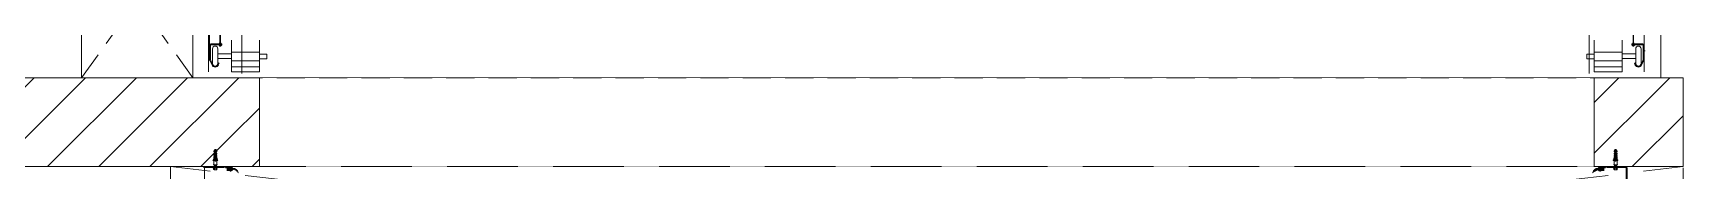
# Model space of a CAD drawing. Header units: millimetres. Extents: x -162958 to 167200, y -450 to 146301.
# Drawn here: x 138740 to 142450, y 127290 to 127578 of the extents above; entities that cross this region are included whole.
import ezdxf

# ---------------------------------------------------------------- set-up
doc = ezdxf.new("R2010")
doc.units = ezdxf.units.MM
for name, pattern in [('Xr_MB nha xuong CM2$0$HIDDEN', [9.525, 6.35, -3.175]), ('Xr_MB nha xuong CM2$0$HIDDENX2', [0.75, 0.5, -0.25]), ('Xr_MB nha xuong CM2$0$Xr_MB nha xuong + VP$0$HIDDENX2', [0.75, 0.5, -0.25])]:
    doc.linetypes.add(name, pattern=pattern)
for name, color, linetype, lineweight in [('Xr_MB nha xuong CM2$0$147CUA', 147, 'Continuous', 5), ('Xr_MB nha xuong CM2$0$A-Solid-Wall H', 9, 'Continuous', 18), ('Xr_MB nha xuong CM2$0$A-Solid-WallC', 2, 'Continuous', 5), ('Xr_MB nha xuong CM2$0$CJSC.11-Khuat', 152, 'Xr_MB nha xuong CM2$0$HIDDENX2', 5), ('Xr_MB nha xuong CM2$0$CJSC.3-Net thay', 140, 'Continuous', 5), ('Xr_MB nha xuong CM2$0$CJSC.8-Cua', 15, 'Continuous', 5), ('Xr_MB nha xuong CM2$0$Xr_MB nha xuong + VP$0$CJSC.11-Khuat', 169, 'Xr_MB nha xuong CM2$0$Xr_MB nha xuong + VP$0$HIDDENX2', 5)]:
    doc.layers.add(name, color=color, linetype=linetype, lineweight=lineweight)

# ---------------------------------------------------------------- blocks, each defined once
blk = doc.blocks.new('Xr_MB nha xuong CM2$0$YQ0321115859')
at = {"layer": 'Xr_MB nha xuong CM2$0$147CUA'}
h = blk.add_hatch(color=0, dxfattribs=at)
edge = h.paths.add_edge_path()
edge.add_ellipse((-1509.4, -192.3), major_axis=(0.174, -0.174), ratio=1, start_angle=250.2249, end_angle=310.7644, ccw=False)
edge.add_ellipse((-1514.1, -194.5), major_axis=(3.48, -3.48), ratio=1, start_angle=70.2249, end_angle=144.1619)
edge.add_line((-1514.9, -189.6), (-1521.8, -190.2))
edge.add_ellipse((-1521.7, -190.5), major_axis=(0.174, -0.174), ratio=1, start_angle=139.6522, end_angle=225)
edge.add_line((-1522, -190.5), (-1522, -194.9))
edge.add_ellipse((-1521.7, -194.9), major_axis=(-0.174, -0.174), ratio=1, start_angle=315, end_angle=405)
edge.add_line((-1521.7, -195.1), (-1519.3, -195.1))
edge.add_ellipse((-1519.3, -194.9), major_axis=(0.174, -0.174), ratio=1, start_angle=315, end_angle=405)
edge.add_line((-1519, -194.9), (-1519, -194.4))
edge.add_ellipse((-1519.3, -194.4), major_axis=(-0.174, -0.174), ratio=1, start_angle=135, end_angle=225)
edge.add_line((-1519.3, -194.2), (-1519.8, -194.2))
edge.add_ellipse((-1519.8, -193.9), major_axis=(-0.174, -0.174), ratio=1, start_angle=-45, end_angle=45, ccw=False)
edge.add_line((-1520, -193.9), (-1520, -192.4))
edge.add_ellipse((-1519.8, -192.4), major_axis=(-0.174, -0.174), ratio=1, start_angle=260.8447, end_angle=315, ccw=False)
edge.add_line((-1519.9, -192.2), (-1519.9, -192.1))
edge.add_line((-1519.9, -192.1), (-1514.5, -192.1))
edge.add_ellipse((-1514.5, -195.1), major_axis=(-2.09, -2.09), ratio=1, start_angle=45, end_angle=225, ccw=False)
edge.add_line((-1514.5, -198), (-1521.1, -198))
edge.add_ellipse((-1521.1, -200.5), major_axis=(-1.74, -1.74), ratio=1, start_angle=225, end_angle=239.0362)
edge.add_line((-1521.7, -198.1), (-1521.8, -199.3))
edge.add_ellipse((-1521.4, -199.4), major_axis=(0.278, -0.278), ratio=1, start_angle=219.3803, end_angle=315.8206)
edge.add_line((-1521.4, -199.8), (-1514.3, -199.7))
edge.add_ellipse((-1514.2, -194.7), major_axis=(3.48, -3.48), ratio=1, start_angle=314.3325, end_angle=385.9533)
edge.add_ellipse((-1509.1, -196.5), major_axis=(0.348, -0.348), ratio=1, start_angle=132.939, end_angle=208.9865, ccw=False)
edge.add_ellipse((-1508.6, -184.1), major_axis=(8.41, -8.41), ratio=1, start_angle=312.939, end_angle=390.5615)
edge.add_ellipse((-1497.4, -186.1), major_axis=(-0.696, -0.696), ratio=1, start_angle=61.1737, end_angle=339.5363)
edge.add_ellipse((-1508.6, -180.8), major_axis=(8.35, -8.35), ratio=1, start_angle=-49.2356, end_angle=15.7626, ccw=False)
h = blk.add_hatch(color=0, dxfattribs=at)
edge = h.paths.add_edge_path()
edge.add_ellipse((1560.4, -192.3), major_axis=(0.174, -0.174), ratio=1, start_angle=319.2356, end_angle=379.7751)
edge.add_ellipse((1565.1, -194.5), major_axis=(-3.48, -3.48), ratio=1, start_angle=215.8381, end_angle=289.7751, ccw=False)
edge.add_line((1565.9, -189.6), (1572.7, -190.2))
edge.add_ellipse((1572.7, -190.5), major_axis=(0.174, -0.174), ratio=1, start_angle=45, end_angle=130.3478, ccw=False)
edge.add_line((1573, -190.5), (1573, -194.9))
edge.add_ellipse((1572.7, -194.9), major_axis=(0.174, -0.174), ratio=1, start_angle=-45, end_angle=45, ccw=False)
edge.add_line((1572.7, -195.1), (1570.3, -195.1))
edge.add_ellipse((1570.3, -194.9), major_axis=(-0.174, -0.174), ratio=1, start_angle=-45, end_angle=45, ccw=False)
edge.add_line((1570, -194.9), (1570, -194.4))
edge.add_ellipse((1570.3, -194.4), major_axis=(0.174, -0.174), ratio=1, start_angle=135, end_angle=225, ccw=False)
edge.add_line((1570.3, -194.2), (1570.8, -194.2))
edge.add_ellipse((1570.8, -193.9), major_axis=(0.174, -0.174), ratio=1, start_angle=315, end_angle=405)
edge.add_line((1571, -193.9), (1571, -192.4))
edge.add_ellipse((1570.8, -192.4), major_axis=(0.174, -0.174), ratio=1, start_angle=45, end_angle=99.1553)
edge.add_line((1570.9, -192.2), (1570.9, -192.1))
edge.add_line((1570.9, -192.1), (1565.5, -192.1))
edge.add_ellipse((1565.5, -195.1), major_axis=(-2.09, -2.09), ratio=1, start_angle=225, end_angle=405)
edge.add_line((1565.5, -198), (1572.1, -198))
edge.add_ellipse((1572.1, -200.5), major_axis=(-1.74, -1.74), ratio=1, start_angle=210.9638, end_angle=225, ccw=False)
edge.add_line((1572.7, -198.1), (1572.8, -199.3))
edge.add_ellipse((1572.4, -199.4), major_axis=(-0.278, -0.278), ratio=1, start_angle=44.1794, end_angle=140.6197, ccw=False)
edge.add_line((1572.4, -199.8), (1565.2, -199.7))
edge.add_ellipse((1565.2, -194.7), major_axis=(-3.48, -3.48), ratio=1, start_angle=-25.9533, end_angle=45.6675, ccw=False)
edge.add_ellipse((1560.1, -196.5), major_axis=(-0.348, -0.348), ratio=1, start_angle=151.0135, end_angle=227.061)
edge.add_ellipse((1559.6, -184.1), major_axis=(-8.41, -8.41), ratio=1, start_angle=-30.5615, end_angle=47.061, ccw=False)
edge.add_ellipse((1548.4, -186.1), major_axis=(0.696, -0.696), ratio=1, start_angle=20.4637, end_angle=298.8263, ccw=False)
edge.add_ellipse((1559.6, -180.8), major_axis=(8.35, -8.35), ratio=1, start_angle=254.2374, end_angle=319.2356)
at = {"layer": 'Xr_MB nha xuong CM2$0$147CUA', "color": 0}
for p, q in [((-1572.5, -102.9), (-1572.5, -197)), ((1623.5, -102.9), (1623.5, -197)), ((-1574.5, -197), (-1574.5, -120.3)), ((-1571.6, -198), (-1529.8, -198)), ((-1571.6, -200), (-1529.8, -200)), ((-1553.8, -213.8), (-1553.2, -213.5)), ((-1551.7, -204.3), (-1552.4, -204.3)), ((-1551.7, -206.3), (-1552.4, -204.3)), ((-1551.7, -204.3), (-1544.9, -204.3)), ((-1551.7, -212.5), (-1551.7, -204.3)), ((-1551.7, -222.4), (-1551.7, -220.9)), ((-1549.7, -222.9), (-1551.7, -222.4)), ((-1551.2, -198.5), (-1550.5, -198)), ((-1551.2, -198.5), (-1550.5, -199)), ((-1550.1, -198.7), (-1551.2, -198.5)), ((-1551.2, -200.3), (-1550.5, -199.8)), ((-1551.2, -200.3), (-1550.5, -200.8)), ((-1550.1, -200.5), (-1551.2, -200.3)), ((-1551.2, -202), (-1550.5, -201.5)), ((-1551.2, -202), (-1550.5, -202.5)), ((-1550.1, -202.2), (-1551.2, -202)), ((-1551.2, -203.7), (-1550.5, -203.2)), ((-1551.2, -203.7), (-1550.5, -204.2)), ((-1550.1, -203.9), (-1551.2, -203.7)), ((-1551, -220.9), (-1549.7, -220.9)), ((-1550.7, -218.6), (-1550.7, -214.7)), ((-1549.7, -218.8), (-1550.7, -218.6)), ((-1550.5, -197.7), (-1550.5, -198)), ((-1546.5, -199), (-1550.5, -198)), ((-1550.5, -199), (-1550.5, -199.8)), ((-1546.5, -200), (-1550.5, -199)), ((-1546.5, -200.8), (-1550.5, -199.8)), ((-1550.5, -200.8), (-1550.5, -201.5)), ((-1546.5, -201.7), (-1550.5, -200.8)), ((-1546.5, -202.5), (-1550.5, -201.5)), ((-1550.5, -202.5), (-1550.5, -203.2)), ((-1546.5, -203.5), (-1550.5, -202.5)), ((-1546.5, -204.2), (-1550.5, -203.2)), ((-1549.7, -220.9), (-1549.7, -218.8)), ((-1545.8, -199.5), (-1549, -198.9)), ((-1545.8, -201.3), (-1549, -200.7)), ((-1545.8, -203), (-1549, -202.4)), ((-1549, -212.5), (-1547.6, -212.5)), ((-1549, -212.5), (-1549, -238.4)), ((-1547.6, -212.5), (-1547.6, -238.4)), ((-1546.9, -218.8), (-1545.9, -218.6)), ((-1546.9, -220.9), (-1546.9, -218.8)), ((-1545.6, -220.9), (-1546.9, -220.9)), ((-1546.9, -222.9), (-1544.9, -222.4)), ((-1546.5, -199), (-1546.5, -197.7)), ((-1545.8, -199.5), (-1546.5, -199)), ((-1545.8, -199.5), (-1546.5, -200)), ((-1546.5, -200.8), (-1546.5, -200)), ((-1545.8, -201.3), (-1546.5, -200.8)), ((-1545.8, -201.3), (-1546.5, -201.7)), ((-1546.5, -202.5), (-1546.5, -201.7)), ((-1545.8, -203), (-1546.5, -202.5)), ((-1545.8, -203), (-1546.5, -203.5)), ((-1546.5, -204.2), (-1546.5, -203.5)), ((-1545.9, -218.6), (-1545.9, -214.7)), ((-1544.9, -212.5), (-1544.9, -204.3)), ((-1544.9, -206.3), (-1544.2, -204.3)), ((-1544.9, -204.3), (-1544.2, -204.3)), ((-1544.9, -222.4), (-1544.9, -220.9)), ((-1543.4, -213.5), (-1542.8, -213.8)), ((-1522.2, -196.2), (-1529.2, -198)), ((-1521.7, -198.1), (-1528.7, -199.9)), ((-1522, -194.9), (-1522, -190.5)), ((-1521.8, -199.3), (-1521.7, -198.1)), ((-1521.7, -195.1), (-1519.3, -195.1)), ((-1514.5, -196.1), (-1521.1, -196.1)), ((-1514.5, -198), (-1521.1, -198)), ((-1520, -193.9), (-1520, -192.4)), ((-1519.9, -192.1), (-1519.9, -194.1)), ((-1514.5, -192.1), (-1519.9, -192.1)), ((-1514.5, -194.1), (-1519.9, -194.1)), ((-1519.8, -192.2), (-1514.1, -192.2)), ((-1519.3, -194.2), (-1519.8, -194.2)), ((-1519, -194.9), (-1519, -194.4)), ((-1500, -200), (-1500, -300)), ((1500, -200), (1500, -300)), ((1570.8, -192.2), (1565.1, -192.2)), ((1565.5, -192.1), (1570.9, -192.1)), ((1565.5, -194.1), (1570.9, -194.1)), ((1565.5, -196.1), (1572.1, -196.1)), ((1565.5, -198), (1572.1, -198)), ((1570, -194.9), (1570, -194.4)), ((1570.3, -194.2), (1570.8, -194.2)), ((1572.7, -195.1), (1570.3, -195.1)), ((1570.9, -192.1), (1570.9, -194.1)), ((1571, -193.9), (1571, -192.4)), ((1572.7, -198.1), (1579.7, -199.9)), ((1572.8, -199.3), (1572.7, -198.1)), ((1573, -194.9), (1573, -190.5)), ((1573.1, -196.2), (1580.2, -198)), ((1622.5, -198), (1580.8, -198)), ((1622.5, -200), (1580.8, -200)), ((1594.4, -213.5), (1593.8, -213.8)), ((1595.9, -206.3), (1595.2, -204.3)), ((1595.9, -204.3), (1595.2, -204.3)), ((1602.7, -204.3), (1595.9, -204.3)), ((1595.9, -212.5), (1595.9, -204.3)), ((1595.9, -222.4), (1595.9, -220.9)), ((1597.9, -222.9), (1595.9, -222.4)), ((1596.5, -220.9), (1597.9, -220.9)), ((1596.8, -199.5), (1600, -198.9)), ((1596.8, -199.5), (1597.5, -199)), ((1596.8, -199.5), (1597.5, -200)), ((1596.8, -201.3), (1600, -200.7)), ((1596.8, -201.3), (1597.5, -200.8)), ((1596.8, -201.3), (1597.5, -201.7)), ((1596.8, -203), (1600, -202.4)), ((1596.8, -203), (1597.5, -202.5)), ((1596.8, -203), (1597.5, -203.5)), ((1596.9, -218.6), (1596.9, -214.7)), ((1597.9, -218.8), (1596.9, -218.6)), ((1597.5, -199), (1597.5, -197.7)), ((1597.5, -199), (1601.5, -198)), ((1597.5, -200), (1601.5, -199)), ((1597.5, -200.8), (1601.5, -199.8)), ((1597.5, -200.8), (1597.5, -200)), ((1597.5, -201.7), (1601.5, -200.8)), ((1597.5, -202.5), (1601.5, -201.5)), ((1597.5, -202.5), (1597.5, -201.7)), ((1597.5, -203.5), (1601.5, -202.5)), ((1597.5, -204.2), (1601.5, -203.2)), ((1597.5, -204.2), (1597.5, -203.5)), ((1597.9, -220.9), (1597.9, -218.8)), ((1600, -212.5), (1598.6, -212.5)), ((1598.6, -212.5), (1598.6, -238.4)), ((1600, -212.5), (1600, -238.4)), ((1600.6, -218.8), (1601.7, -218.6)), ((1600.6, -220.9), (1600.6, -218.8)), ((1602, -220.9), (1600.6, -220.9)), ((1600.6, -222.9), (1602.7, -222.4)), ((1601.1, -198.7), (1602.2, -198.5)), ((1601.1, -200.5), (1602.2, -200.3)), ((1601.1, -202.2), (1602.2, -202)), ((1601.1, -203.9), (1602.2, -203.7)), ((1601.5, -197.7), (1601.5, -198)), ((1602.2, -198.5), (1601.5, -198)), ((1602.2, -198.5), (1601.5, -199)), ((1601.5, -199), (1601.5, -199.8)), ((1602.2, -200.3), (1601.5, -199.8)), ((1602.2, -200.3), (1601.5, -200.8)), ((1601.5, -200.8), (1601.5, -201.5)), ((1602.2, -202), (1601.5, -201.5)), ((1602.2, -202), (1601.5, -202.5)), ((1601.5, -202.5), (1601.5, -203.2)), ((1602.2, -203.7), (1601.5, -203.2)), ((1602.2, -203.7), (1601.5, -204.2)), ((1601.7, -218.6), (1601.7, -214.7)), ((1602.7, -212.5), (1602.7, -204.3)), ((1602.7, -204.3), (1603.4, -204.3)), ((1602.7, -206.3), (1603.4, -204.3)), ((1602.7, -222.4), (1602.7, -220.9)), ((1604.8, -213.8), (1604.2, -213.5)), ((-1551.7, -224.9), (-1549.7, -224.9)), ((-1551.7, -226.5), (-1551.7, -224.9)), ((-1549.7, -227), (-1551.7, -226.5)), ((-1551.7, -230.6), (-1551.7, -229)), ((-1551.7, -229), (-1549.7, -229)), ((-1549.7, -231.1), (-1551.7, -230.6)), ((-1551.7, -235.1), (-1551.7, -233.1)), ((-1551.7, -233.1), (-1549.7, -233.1)), ((-1551.7, -235.1), (-1549, -238.4)), ((-1549.7, -224.9), (-1549.7, -222.9)), ((-1549.7, -229), (-1549.7, -227)), ((-1549.7, -233.1), (-1549.7, -231.1)), ((-1549, -238.4), (-1547.6, -238.4)), ((-1547.6, -238.4), (-1544.9, -235.1)), ((-1546.9, -224.9), (-1546.9, -222.9)), ((-1544.9, -224.9), (-1546.9, -224.9)), ((-1546.9, -227), (-1544.9, -226.5)), ((-1546.9, -229), (-1546.9, -227)), ((-1544.9, -229), (-1546.9, -229)), ((-1546.9, -231.1), (-1544.9, -230.6)), ((-1546.9, -233.1), (-1546.9, -231.1)), ((-1544.9, -233.1), (-1546.9, -233.1)), ((-1544.9, -226.5), (-1544.9, -224.9)), ((-1544.9, -230.6), (-1544.9, -229)), ((-1544.9, -235.1), (-1544.9, -233.1)), ((1595.9, -226.5), (1595.9, -224.9)), ((1595.9, -224.9), (1597.9, -224.9)), ((1597.9, -227), (1595.9, -226.5)), ((1595.9, -229), (1597.9, -229)), ((1595.9, -230.6), (1595.9, -229)), ((1597.9, -231.1), (1595.9, -230.6)), ((1595.9, -233.1), (1597.9, -233.1)), ((1595.9, -235.1), (1595.9, -233.1)), ((1598.6, -238.4), (1595.9, -235.1)), ((1597.9, -224.9), (1597.9, -222.9)), ((1597.9, -229), (1597.9, -227)), ((1597.9, -233.1), (1597.9, -231.1)), ((1600, -238.4), (1598.6, -238.4)), ((1602.7, -235.1), (1600, -238.4)), ((1600.6, -224.9), (1600.6, -222.9)), ((1602.7, -224.9), (1600.6, -224.9)), ((1600.6, -227), (1602.7, -226.5)), ((1600.6, -229), (1600.6, -227)), ((1602.7, -229), (1600.6, -229)), ((1600.6, -231.1), (1602.7, -230.6)), ((1600.6, -233.1), (1600.6, -231.1)), ((1602.7, -233.1), (1600.6, -233.1)), ((1602.7, -226.5), (1602.7, -224.9)), ((1602.7, -230.6), (1602.7, -229)), ((1602.7, -235.1), (1602.7, -233.1))]:
    blk.add_line(p, q, dxfattribs=at)
at = {"layer": 'Xr_MB nha xuong CM2$0$147CUA', "color": 0, "extrusion": (1.22461e-16, -3.5891e-30, -1)}
for p, q in [((-1553.6, -197), (-1552.2, -196.4)), ((-1553.6, -197.7), (-1553.6, -197)), ((-1543.4, -197), (-1553.6, -197)), ((-1543.4, -197.7), (-1553.6, -197.7)), ((-1552.2, -196.4), (-1552.2, -193.3)), ((-1545.8, -193), (-1551.3, -193)), ((-1550.4, -196.4), (-1550.4, -193.3)), ((-1546.7, -196.4), (-1546.7, -193.3)), ((-1544.8, -196.4), (-1544.8, -193.3)), ((-1543.4, -197), (-1544.8, -196.4)), ((-1543.4, -197.7), (-1543.4, -197))]:
    blk.add_line(p, q, dxfattribs=at)
at = {"layer": 'Xr_MB nha xuong CM2$0$147CUA', "color": 0, "extrusion": (-1.22461e-16, -3.55911e-30, -1)}
for p, q in [((1594.4, -197), (1595.8, -196.4)), ((1594.4, -197.7), (1594.4, -197)), ((1594.4, -197), (1604.6, -197)), ((1594.4, -197.7), (1604.6, -197.7)), ((1595.8, -196.4), (1595.8, -193.3)), ((1596.7, -193), (1602.3, -193)), ((1597.7, -196.4), (1597.7, -193.3)), ((1601.3, -196.4), (1601.3, -193.3)), ((1603.2, -196.4), (1603.2, -193.3)), ((1604.6, -197), (1603.2, -196.4)), ((1604.6, -197.7), (1604.6, -197))]:
    blk.add_line(p, q, dxfattribs=at)
at = {"layer": 'Xr_MB nha xuong CM2$0$147CUA', "color": 0}
for centre, radius, start, end in [((-1571.6, -197), 2.95, 180, 270), ((-1571.6, -197), 0.984, 180, 270), ((-1529.8, -195.6), 2.46, 270, 284.0362), ((-1529.8, -195.6), 4.43, 270, 284.0362), ((-1521.1, -200.5), 4.43, 90, 104.0362), ((-1521.7, -190.5), 0.246, 94.6522, 180), ((-1521.7, -194.9), 0.246, 180, 270), ((-1521.1, -200.5), 2.46, 90, 104.0362), ((-1519.8, -192.4), 0.246, 90, 180), ((-1519.8, -193.9), 0.246, 180, 270), ((-1519.3, -194.4), 0.246, 0, 90), ((-1519.3, -194.9), 0.246, 270, 0), ((-1514.1, -194.5), 4.92, 25.2249, 99.1619), ((-1514.7, -195.1), 0.984, 273.0091, 93.0091), ((-1514.5, -195.1), 2.95, 270, 90), ((-1514.2, -194.7), 4.92, 269.3325, 341.5046), ((-1509.4, -192.3), 0.246, 205.2249, 265.7644), ((-1509.1, -196.5), 0.492, 87.939, 158.4714), ((-1508.6, -184.1), 11.9, 267.939, 345.5615), ((1559.6, -184.1), 11.9, 194.4385, 272.061), ((1560.1, -196.5), 0.492, 21.5286, 92.061), ((1560.4, -192.3), 0.246, 274.2356, 334.7751), ((1565.2, -194.7), 4.92, 198.4954, 270.6675), ((1565.1, -194.5), 4.92, 80.8381, 154.7751), ((1565.5, -195.1), 2.95, 90, 270), ((1565.7, -195.1), 0.984, 86.9909, 266.9909), ((1570.3, -194.4), 0.246, 90, 180), ((1570.3, -194.9), 0.246, 180, 270), ((1570.8, -192.4), 0.246, 0, 90), ((1570.8, -193.9), 0.246, 270, 0), ((1572.1, -200.5), 4.43, 75.9638, 90), ((1572.1, -200.5), 2.46, 75.9638, 90), ((1572.7, -190.5), 0.246, 0, 85.3478), ((1572.7, -194.9), 0.246, 270, 0), ((1580.8, -195.6), 4.43, 255.9638, 270), ((1580.8, -195.6), 2.46, 255.9638, 270), ((1622.5, -197), 2.95, 270, 0), ((1622.5, -197), 0.984, 270, 0)]:
    blk.add_arc(centre, radius, start, end, dxfattribs=at)
at = {"layer": 'Xr_MB nha xuong CM2$0$147CUA', "color": 0, "extrusion": (-6.12303e-17, 1.83691e-16, -1)}
for centre, major_axis, start_param, end_param in [((-1551.3, -194.7), (-1.2, -1.2), 1.782553, 2.929836), ((-1551.3, -197.8), (-1.2, -1.2), 1.782553, 2.929836), ((-1548.5, -199.4), (4.49, -4.49), 3.630285, 4.223697), ((-1548.5, -202.5), (-4.49, -4.49), 2.057394, 2.649037), ((-1545.8, -194.7), (-1.2, -1.2), 1.782553, 2.929836), ((-1545.8, -197.8), (-1.2, -1.2), 1.782553, 2.929836)]:
    blk.add_ellipse(centre, major_axis=major_axis, ratio=1, start_param=start_param, end_param=end_param, dxfattribs=at)
at = {"layer": 'Xr_MB nha xuong CM2$0$147CUA', "color": 0}
for centre, major_axis, start_param, end_param in [((1596.7, -194.7), (1.2, -1.2), 1.782553, 2.929836), ((1596.7, -197.8), (1.2, -1.2), 1.782553, 2.929836), ((1599.5, -199.4), (-4.49, -4.49), 3.630285, 4.223697), ((1599.5, -202.5), (4.49, -4.49), 2.057394, 2.649037), ((1602.3, -194.7), (1.2, -1.2), 1.782553, 2.929836), ((1602.3, -197.8), (1.2, -1.2), 1.782553, 2.929836)]:
    blk.add_ellipse(centre, major_axis=major_axis, ratio=1, start_param=start_param, end_param=end_param, dxfattribs=at)
for points, knots in [([(-1551.7, -220.9), (-1551.9, -218.9), (-1552.2, -216.5), (-1553.5, -214.3), (-1553.8, -213.8)], [0, 0, 0, 0, 8.247572, 10.819307, 10.819307, 10.819307, 10.819307]), ([(-1551, -220.9), (-1551.1, -220.5), (-1551.1, -220.2), (-1551.2, -219.3), (-1551.3, -218.7), (-1551.5, -217.6), (-1551.6, -217.2), (-1551.9, -216.3), (-1552, -215.9), (-1552.3, -215.2), (-1552.4, -215), (-1552.7, -214.4), (-1552.8, -214.1), (-1553.1, -213.7), (-1553.1, -213.6), (-1553.2, -213.5)], [0, 0, 0, 0, 1.267556, 1.267556, 3.802669, 3.802669, 5.834114, 5.834114, 7.542917, 7.542917, 8.840844, 8.840844, 10.138771, 10.138771, 10.819307, 10.819307, 10.819307, 10.819307]), ([(-1550.7, -214.7), (-1550.6, -214.3), (-1550.5, -213.4), (-1551.3, -212.8), (-1551.7, -212.5)], [0, 0, 0, 0, 1.710134, 3.915896, 3.915896, 3.915896, 3.915896]), ([(-1545.9, -214.7), (-1546, -214.3), (-1546.1, -213.4), (-1545.3, -212.8), (-1544.9, -212.5)], [0, 0, 0, 0, 1.710134, 3.915896, 3.915896, 3.915896, 3.915896]), ([(-1545.6, -220.9), (-1545.5, -220.5), (-1545.5, -220.2), (-1545.4, -219.3), (-1545.3, -218.7), (-1545.1, -217.6), (-1545, -217.2), (-1544.7, -216.3), (-1544.6, -215.9), (-1544.3, -215.2), (-1544.2, -215), (-1543.9, -214.4), (-1543.8, -214.1), (-1543.5, -213.7), (-1543.5, -213.6), (-1543.4, -213.5)], [0, 0, 0, 0, 1.267556, 1.267556, 3.802669, 3.802669, 5.834114, 5.834114, 7.542917, 7.542917, 8.840844, 8.840844, 10.138771, 10.138771, 10.819307, 10.819307, 10.819307, 10.819307]), ([(-1544.9, -220.9), (-1544.7, -218.9), (-1544.3, -216.5), (-1543.1, -214.3), (-1542.8, -213.8)], [0, 0, 0, 0, 8.247572, 10.819307, 10.819307, 10.819307, 10.819307]), ([(1595.9, -220.9), (1595.6, -218.9), (1595.3, -216.5), (1594.1, -214.3), (1593.8, -213.8)], [0, 0, 0, 0, 8.247572, 10.819307, 10.819307, 10.819307, 10.819307]), ([(1596.5, -220.9), (1596.5, -220.5), (1596.5, -220.2), (1596.4, -219.3), (1596.3, -218.7), (1596.1, -217.6), (1596, -217.2), (1595.7, -216.3), (1595.6, -215.9), (1595.3, -215.2), (1595.2, -215), (1594.9, -214.4), (1594.8, -214.1), (1594.5, -213.7), (1594.4, -213.6), (1594.4, -213.5)], [0, 0, 0, 0, 1.267556, 1.267556, 3.802669, 3.802669, 5.834114, 5.834114, 7.542917, 7.542917, 8.840844, 8.840844, 10.138771, 10.138771, 10.819307, 10.819307, 10.819307, 10.819307]), ([(1596.9, -214.7), (1596.9, -214.3), (1597.1, -213.4), (1596.3, -212.8), (1595.9, -212.5)], [0, 0, 0, 0, 1.710134, 3.915896, 3.915896, 3.915896, 3.915896]), ([(1601.7, -214.7), (1601.6, -214.3), (1601.5, -213.4), (1602.3, -212.8), (1602.7, -212.5)], [0, 0, 0, 0, 1.710134, 3.915896, 3.915896, 3.915896, 3.915896]), ([(1602, -220.9), (1602.1, -220.5), (1602.1, -220.2), (1602.2, -219.3), (1602.3, -218.7), (1602.5, -217.6), (1602.6, -217.2), (1602.8, -216.3), (1603, -215.9), (1603.2, -215.2), (1603.4, -215), (1603.7, -214.4), (1603.8, -214.1), (1604, -213.7), (1604.1, -213.6), (1604.2, -213.5)], [0, 0, 0, 0, 1.267556, 1.267556, 3.802669, 3.802669, 5.834114, 5.834114, 7.542917, 7.542917, 8.840844, 8.840844, 10.138771, 10.138771, 10.819307, 10.819307, 10.819307, 10.819307]), ([(1602.7, -220.9), (1602.9, -218.9), (1603.2, -216.5), (1604.5, -214.3), (1604.8, -213.8)], [0, 0, 0, 0, 8.247572, 10.819307, 10.819307, 10.819307, 10.819307])]:
    blk.add_open_spline(points, degree=3, knots=knots, dxfattribs=at)
at = {"layer": 'Xr_MB nha xuong CM2$0$CJSC.11-Khuat', "linetype": 'Xr_MB nha xuong CM2$0$HIDDEN', "ltscale": 25}
for p, q in [((1700, 200), (-1700, -200)), ((-1700, 200), (1700, -200))]:
    blk.add_line(p, q, dxfattribs=at)
blk.add_lwpolyline([(-1700, -200), (1700, -200), (1700, 200), (-1700, 200)], close=True, dxfattribs=at)
blk = doc.blocks.new('Xr_MB nha xuong CM2$0$YQ0321115877')
at = {"layer": 'Xr_MB nha xuong CM2$0$CJSC.11-Khuat', "linetype": 'Xr_MB nha xuong CM2$0$HIDDEN', "ltscale": 10}
for p, q in [((1650, 250), (1900, -100)), ((1900, 250), (1650, -100))]:
    blk.add_line(p, q, dxfattribs=at)
blk.add_lwpolyline([(-1650, 250), (1650, 250), (1650, 0), (-1650, 0)], close=True, dxfattribs=at)
at = {"layer": 'Xr_MB nha xuong CM2$0$CJSC.3-Net thay'}
blk.add_lwpolyline([(1650, 250), (1900, 250), (1900, -100), (1650, -100)], close=True, dxfattribs=at)
at = {"layer": 'Xr_MB nha xuong CM2$0$CJSC.8-Cua', "color": 6}
for p, q in [((-1500, 250), (-1500, 350)), ((1500, 250), (1500, 350))]:
    blk.add_line(p, q, dxfattribs=at)
at = {"layer": 'Xr_MB nha xuong CM2$0$CJSC.8-Cua'}
for p, q in [((-1612.6, 236.1), (-1612.6, 13.9)), ((-1599.3, 223.7), (-1600.3, 223.7)), ((-1563, 236.1), (-1563, 196.7)), ((-1500, 236.1), (-1563, 236.1)), ((-1563, 224.9), (-1500, 224.9)), ((-1500, 196.7), (-1500, 236.1)), ((-1489.1, 140.4), (-1489.1, 240.4)), ((1500, 196.7), (1500, 236.1)), ((1500, 236.1), (1563, 236.1)), ((1563, 224.9), (1500, 224.9)), ((1540.1, 140.4), (1540.1, 240.4)), ((1563, 236.1), (1563, 196.7)), ((1599.3, 223.7), (1600.3, 223.7)), ((1614.6, 236.1), (1614.6, 13.9)), ((-1612.6, 189.3), (-1614.6, 189.3)), ((-1612.6, 206.7), (-1612.6, 112.6)), ((-1612.6, 156.9), (-1612.6, 187.1)), ((-1611.4, 211.9), (-1606.9, 221.3)), ((-1610.6, 176.5), (-1610.6, 206.7)), ((-1609.7, 211), (-1605.1, 220.4)), ((-1605.8, 217.7), (-1605.8, 184.5)), ((-1592.3, 215.9), (-1594.5, 220.4)), ((-1593.8, 184.5), (-1593.8, 217.7)), ((-1593.8, 206.5), (-1563, 206.5)), ((-1593.8, 195.7), (-1563, 195.7)), ((-1590.6, 216.7), (-1592.7, 221.2)), ((-1592.3, 215.9), (-1590.6, 216.7)), ((-1500, 211.7), (-1563, 211.7)), ((-1563, 196.7), (-1563, 165.3)), ((-1500, 192.5), (-1563, 192.5)), ((-1500, 207.5), (-1495.9, 207.5)), ((-1500, 196.7), (-1495.9, 196.7)), ((-1500, 165.3), (-1500, 196.7)), ((-1495.9, 207.5), (-1483.8, 207.5)), ((-1495.9, 196.7), (-1483.8, 196.7)), ((-1483.8, 207.5), (-1483.8, 196.7)), ((1495.9, 207.5), (1483.8, 207.5)), ((1483.8, 207.5), (1483.8, 196.7)), ((1495.9, 196.7), (1483.8, 196.7)), ((1500, 207.5), (1495.9, 207.5)), ((1500, 196.7), (1495.9, 196.7)), ((1500, 211.7), (1563, 211.7)), ((1500, 165.3), (1500, 196.7)), ((1500, 192.5), (1563, 192.5)), ((1593.8, 206.5), (1563, 206.5)), ((1563, 196.7), (1563, 165.3)), ((1593.8, 195.7), (1563, 195.7)), ((1590.6, 216.7), (1592.7, 221.2)), ((1592.3, 215.9), (1590.6, 216.7)), ((1592.3, 215.9), (1594.5, 220.4)), ((1593.8, 184.5), (1593.8, 217.7)), ((1609.7, 211), (1605.1, 220.4)), ((1605.8, 217.7), (1605.8, 184.5)), ((1611.4, 211.9), (1606.9, 221.3)), ((1610.6, 176.5), (1610.6, 206.7)), ((1612.6, 206.7), (1612.6, 112.6)), ((1612.6, 189.3), (1614.6, 189.3)), ((1614.6, 112.6), (1614.6, 189.3)), ((-1587, 175.6), (-1609.6, 175.6)), ((-1587, 173.6), (-1609.6, 173.6)), ((-1600.3, 178.5), (-1599.3, 178.5)), ((-1591.8, 175.4), (-1589, 178.8)), ((-1591.8, 175.4), (-1591.8, 173.5)), ((-1591.8, 173.5), (-1589.7, 173.5)), ((-1589.7, 173.5), (-1589.7, 171.4)), ((-1589, 152.8), (-1589, 178.8)), ((-1589, 178.8), (-1587.7, 178.8)), ((-1587.7, 152.8), (-1587.7, 178.8)), ((-1587.7, 178.8), (-1584.9, 175.4)), ((-1587, 173.6), (-1587, 175.6)), ((-1584.9, 173.5), (-1587, 173.5)), ((-1587, 173.5), (-1587, 171.4)), ((-1584.9, 175.4), (-1584.9, 173.5)), ((1587.7, 178.8), (1584.9, 175.4)), ((1584.9, 175.4), (1584.9, 173.5)), ((1584.9, 173.5), (1587, 173.5)), ((1587, 175.6), (1609.6, 175.6)), ((1587, 173.6), (1587, 175.6)), ((1587, 173.6), (1609.6, 173.6)), ((1587, 173.5), (1587, 171.4)), ((1587.7, 152.8), (1587.7, 178.8)), ((1589, 178.8), (1587.7, 178.8)), ((1589, 152.8), (1589, 178.8)), ((1591.8, 175.4), (1589, 178.8)), ((1591.8, 173.5), (1589.7, 173.5)), ((1589.7, 173.5), (1589.7, 171.4)), ((1591.8, 175.4), (1591.8, 173.5)), ((1600.3, 178.5), (1599.3, 178.5))]:
    blk.add_line(p, q, dxfattribs=at)
at = {"layer": 'Xr_MB nha xuong CM2$0$CJSC.8-Cua', "color": 6}
for points in [[(-1500, 250), (-1650, 250), (-1650, 0), (-1500, 0)], [(1500, 250), (1650, 250), (1650, 0), (1500, 0)]]:
    blk.add_lwpolyline(points, dxfattribs=at)
at = {"layer": 'Xr_MB nha xuong CM2$0$CJSC.8-Cua'}
for centre, radius, start, end in [((-1599.8, 217.8), 7.87, 24.9095, 154.2603), ((-1599.8, 217.7), 6, 0, 180), ((-1599.8, 217.8), 5.9, 25.7397, 154.2603), ((1599.8, 217.8), 7.87, 25.7397, 155.0905), ((1599.8, 217.7), 6, 0, 180), ((1599.8, 217.8), 5.9, 25.7397, 154.2603), ((-1600.8, 206.7), 11.8, 154.2603, 180), ((-1600.8, 206.7), 9.84, 154.2603, 180), ((1600.8, 206.7), 9.84, 0, 25.7397), ((1600.8, 206.7), 11.8, 360, 25.7397), ((-1609.6, 176.5), 2.95, 180, 270), ((-1609.6, 176.5), 0.984, 180, 270), ((-1599.8, 184.5), 6, 180, 0), ((1599.8, 184.5), 6, 180, 0), ((1609.6, 176.5), 0.984, 270, 0), ((1609.6, 176.5), 2.95, 270, 0)]:
    blk.add_arc(centre, radius, start, end, dxfattribs=at)

msp = doc.modelspace()

# ---------------------------------------------------------------- hatches: boundary and pattern name
at = {"layer": 'Xr_MB nha xuong CM2$0$A-Solid-Wall H'}
h = msp.add_hatch(dxfattribs=at)
h.set_pattern_fill('ANSI31', color=256, scale=650)
h.set_pattern_definition([(45, (-966987.78, -1671222.35), (-57.452426, 57.452426), [])])
h.paths.add_polyline_path([(135350, 134950), (138449.8, 134950), (138449.8, 127300), (142449.8, 127300), (142449.8, 127500), (138649.8, 127500), (138649.8, 135150), (135350, 135150)])
h.paths.add_polyline_path([(133750, 134950), (133550, 134950), (133550, 135150), (133750, 135150)])

# ---------------------------------------------------------------- linework, layer by layer
at = {"layer": 'Xr_MB nha xuong CM2$0$A-Solid-WallC'}
msp.add_lwpolyline([(135350, 134950), (138449.8, 134950), (138449.8, 127300), (142449.8, 127300), (142449.8, 127500), (138649.8, 127500), (138649.8, 135150), (135350, 135150)], close=True, dxfattribs=at)

# ---------------------------------------------------------------- next in the draw order: wipeouts: each hides what was drawn before it
msp.add_wipeout([(139249.8, 127500), (139249.8, 127300), (142249.8, 127300), (142249.8, 127500)]).dxf.layer = 'Xr_MB nha xuong CM2$0$Xr_MB nha xuong + VP$0$CJSC.11-Khuat'

# ---------------------------------------------------------------- next in the draw order: block references
at = {"layer": 'Xr_MB nha xuong CM2$0$CJSC.8-Cua', "rotation": 180}
for name, p in [('Xr_MB nha xuong CM2$0$YQ0321115877', (140749.8, 127750)), ('Xr_MB nha xuong CM2$0$YQ0321115859', (140749.8, 127100))]:
    msp.add_blockref(name, p, dxfattribs=at)

doc.saveas('drawing.dxf')
